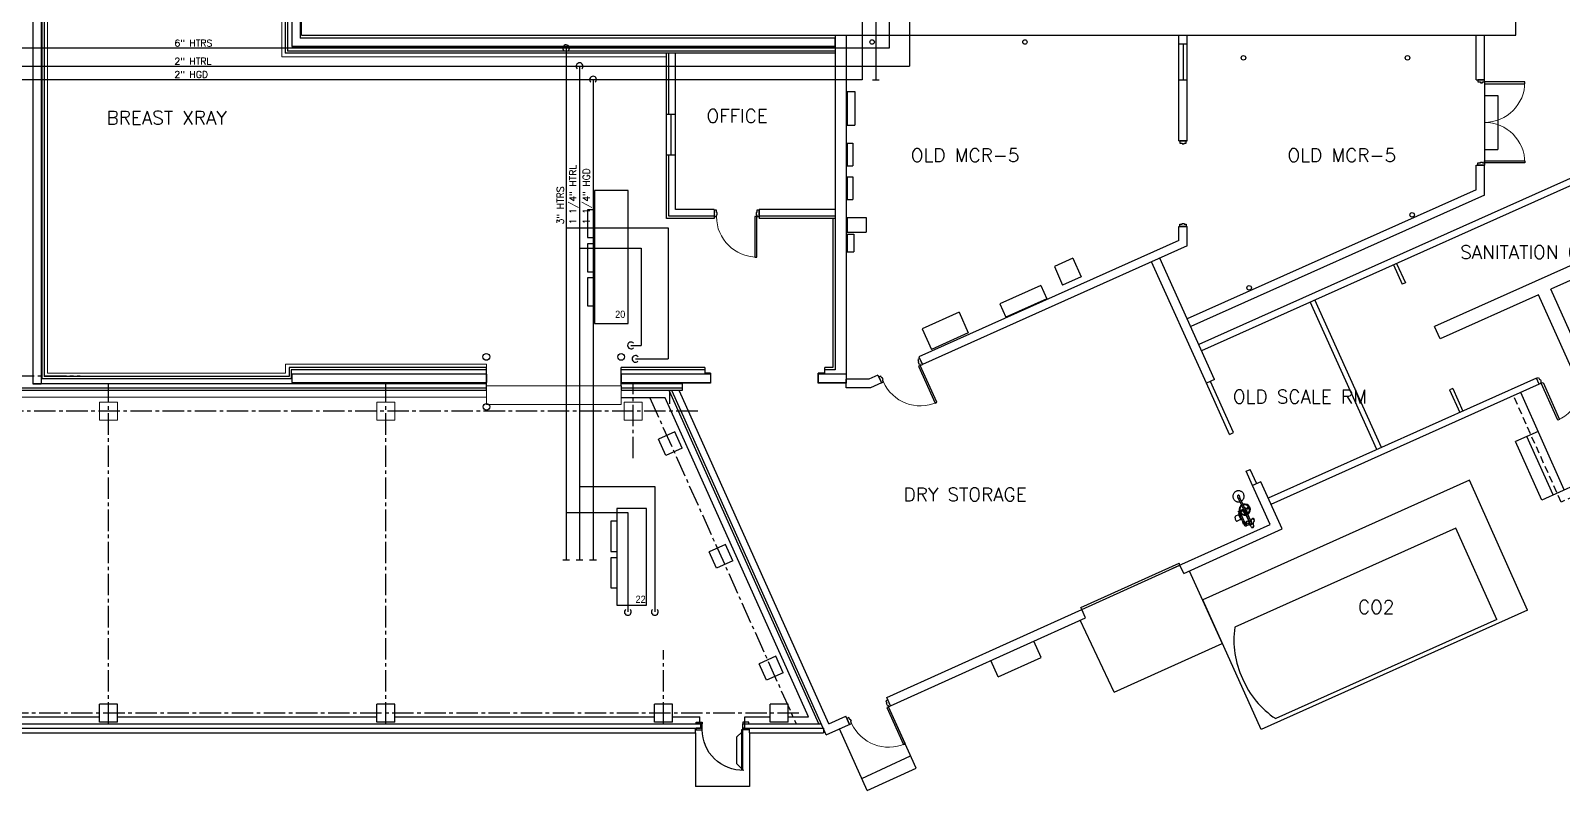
# Model space of a CAD drawing. Header units: inches. Extents: x -578 to 4567, y -980 to 6106.
# Drawn here: x 1168 to 2530, y 435 to 1111 of the extents above; entities that cross this region are included whole.
import ezdxf
from ezdxf.enums import TextEntityAlignment as Align

# ---------------------------------------------------------------- set-up
doc = ezdxf.new("R2010")
doc.units = ezdxf.units.IN
doc.header["$LTSCALE"] = 25.4
doc.header["$MEASUREMENT"] = 0
doc.linetypes.add('CENTER2', pattern=[1.125, 0.75, -0.125, 0.125, -0.125])
doc.linetypes.add('HIDDEN', pattern=[0.375, 0.25, -0.125])
doc.layers.get('0').update_dxf_attribs({"linetype": 'CONTINUOUS', "lineweight": 20})
doc.layers.add('A-AMONIA', color=7, linetype='CONTINUOUS', true_color=0x920ef1)
doc.layers.add('A-EVAPS', color=30, linetype='CONTINUOUS', true_color=0xff7f00)
for name, color, linetype in [('A-COL-GRID', 8, 'CENTER2'), ('A-DEMO', 1, 'CONTINUOUS'), ('A-RAIL', 2, 'CONTINUOUS'), ('A-ROOMNAME', 6, 'CONTINUOUS'), ('A-WALL-CMU', 30, 'CONTINUOUS'), ('A-WALL-IMP', 6, 'CONTINUOUS')]:
    doc.layers.add(name, color=color, linetype=linetype)
for name, color, linetype, lineweight in [('A-COLUMNS', 6, 'CONTINUOUS', 20), ('A-CURB', 13, 'CONTINUOUS', 20), ('A-DOOR', 1, 'CONTINUOUS', 20)]:
    doc.layers.add(name, color=color, linetype=linetype, lineweight=lineweight)
doc.styles.add('3-32', font='arial.ttf', dxfattribs={"width": 0.9, "height": 0.09375})
doc.styles.add('ROMANS', font='romans')
doc.styles.add('SIMPLEX', font='simplex')

# ---------------------------------------------------------------- blocks, each defined once
blk = doc.blocks.new('DOOR 72')
at = {"color": 0}
for p, q in [((-5.75, 2), (-5.75, 0)), ((0, 2), (-5.75, 2)), ((0, 0), (0, 2)), ((0, 0), (0, -1.75)), ((36, 0), (0, 0)), ((36, -1.75), (36, 0)), ((-5.75, 0), (-3.625, 0)), ((-3.625, 0), (-3.625, -0.625)), ((-3.625, -0.625), (-1.75, -0.625)), ((-1.75, 0), (0, 0)), ((-1.75, -0.625), (-1.75, 0)), ((0, -1.75), (36, -1.75)), ((-5.75, -72), (-3.625, -72)), ((-5.75, -74), (-5.75, -72)), ((0, -74), (-5.75, -74)), ((-3.625, -71.375), (-1.75, -71.375)), ((-3.625, -72), (-3.625, -71.375)), ((-1.75, -71.375), (-1.75, -72)), ((-1.75, -72), (0, -72)), ((0, -72), (0, -70.25)), ((0, -70.25), (36, -70.25)), ((36, -72), (0, -72)), ((0, -72), (0, -74)), ((36, -70.25), (36, -72))]:
    blk.add_line(p, q, dxfattribs=at)
at = {"color": 0, "lineweight": 15}
for centre, start, end in [((0, 0), 270, 0), ((0, -72), 0, 90)]:
    blk.add_arc(centre, 36, start, end, dxfattribs=at)
blk = doc.blocks.new('DOOR')
at = {"color": 0}
for p, q in [((-1.75, 0), (-1.75, 36)), ((-1.75, 36), (0, 36)), ((0, 36), (0, 0)), ((-38, -5.75), (-38, 0)), ((-38, 0), (-36, 0)), ((-36, 0), (-36, -1.75)), ((0, 0), (-1.75, 0)), ((0, -1.75), (0, 0)), ((0, 0), (2, 0)), ((2, 0), (2, -5.75)), ((-36, -5.75), (-38, -5.75)), ((-36, -1.75), (-35.375, -1.75)), ((-36, -3.625), (-36, -5.75)), ((-35.375, -3.625), (-36, -3.625)), ((-35.375, -1.75), (-35.375, -3.625)), ((-0.625, -1.75), (0, -1.75)), ((-0.625, -3.625), (-0.625, -1.75)), ((0, -3.625), (-0.625, -3.625)), ((0, -5.75), (0, -3.625)), ((2, -5.75), (0, -5.75))]:
    blk.add_line(p, q, dxfattribs=at)
at = {"color": 0, "lineweight": 15}
blk.add_arc((0, 0), 36, 90, 180, dxfattribs=at)
blk = doc.blocks.new('DOOR COOLER')
blk.add_line((0, -1.1), (-35.9, -1.1))
at = {"lineweight": -3}
blk.add_line((5.5, -37.5), (1.5, -37.5), dxfattribs=at)
for points in [[(-36, 0), (0, 0), (0, -1.1)], [(-34.2, -1.1), (-30.2, -5.1), (-6.2, -5.1), (-2.2, -1.1)]]:
    blk.add_lwpolyline(points)
for points in [[(0, 5.5), (0, 0), (1.5, 0), (1.5, 5.5)], [(1.5, 1.5), (1.5, 0), (5.5, 0), (5.5, 1.5)], [(7, 5.5), (7, 0), (5.5, 0), (5.5, 5.5)], [(0, -41.5), (0, -36), (1.5, -36), (1.5, -41.5)], [(5.5, -36), (5.5, -37.5), (1.5, -37.5), (1.5, -36)], [(7, -41.5), (7, -36), (5.5, -36), (5.5, -41.5)]]:
    blk.add_lwpolyline(points, close=True)
blk.add_arc((0, 0), 36, 178.2931, 270.0001)
blk = doc.blocks.new('15410016')
for points in [[(-4.9, 3.9, 0), (-5, 4.4, 0), (-5.1, 4.9, 0), (-5.3, 5.3, 0), (-5.6, 5.8, 0), (-5.9, 6.2, 0), (-6.2, 6.5, 0), (-6.5, 6.9, 0), (-6.9, 7.2, 0), (-7.4, 7.4, 0), (-7.8, 7.6, 0), (-8.3, 7.8, 0), (-8.7, 7.9, 0), (-9.2, 8, 0), (-9.7, 8.1, 0), (-10.2, 8, 0), (-10.7, 8, 0), (-11.2, 7.8, 0), (-11.6, 7.7, 0), (-12.1, 7.5, 0), (-12.5, 7.2, 0), (-12.9, 6.9, 0), (-13.3, 6.6, 0), (-13.6, 6.2, 0), (-13.9, 5.8, 0), (-14.2, 5.4, 0), (-14.4, 5, 0), (-14.5, 4.5, 0), (-14.7, 4, 0), (-14.7, 3.6, 0), (-14.8, 3.1, 0), (-14.7, 2.6, 0), (-14.7, 2.1, 0), (-14.5, 1.6, 0), (-14.4, 1.1, 0), (-14.2, 0.7, 0), (-13.9, 0.3, 0), (-13.6, -0.1, 0), (-13.3, -0.5, 0), (-12.9, -0.8, 0), (-12.5, -1.1, 0), (-12.1, -1.4, 0), (-11.6, -1.6, 0), (-11.2, -1.7, 0), (-10.7, -1.8, 0), (-10.2, -1.9, 0), (-9.7, -1.9, 0), (-9.2, -1.9, 0), (-8.7, -1.8, 0), (-8.3, -1.7, 0), (-7.8, -1.5, 0), (-7.3, -1.3, 0), (-6.9, -1, 0), (-6.5, -0.7, 0), (-6.2, -0.4, 0), (-5.9, 0, 0), (-5.6, 0.4, 0), (-5.3, 0.8, 0), (-5.1, 1.2, 0), (-5, 1.7, 0), (-4.9, 2.2, 0)], [(-9.4, 3.9, 0), (-9.4, 4, 0), (-9.5, 4, 0), (-9.6, 4, 0), (-9.7, 4, 0), (-9.8, 4, 0), (-9.9, 4, 0), (-10, 4, 0), (-10, 4, 0), (-10.1, 4, 0), (-10.2, 3.9, 0), (-10.3, 3.9, 0), (-10.4, 3.8, 0), (-10.4, 3.8, 0), (-10.5, 3.7, 0), (-10.5, 3.6, 0), (-10.6, 3.6, 0), (-10.6, 3.5, 0), (-10.7, 3.4, 0), (-10.7, 3.3, 0), (-10.7, 3.2, 0), (-10.7, 3.1, 0), (-10.7, 3.1, 0), (-10.7, 3, 0), (-10.7, 2.9, 0), (-10.7, 2.8, 0), (-10.7, 2.7, 0), (-10.6, 2.6, 0), (-10.6, 2.5, 0), (-10.5, 2.5, 0), (-10.5, 2.4, 0), (-10.4, 2.3, 0), (-10.3, 2.3, 0), (-10.3, 2.2, 0), (-10.2, 2.2, 0), (-10.1, 2.2, 0), (-10, 2.1, 0), (-9.9, 2.1, 0), (-9.9, 2.1, 0), (-9.8, 2.1, 0), (-9.7, 2.1, 0), (-9.6, 2.1, 0), (-9.5, 2.1, 0), (-9.4, 2.2, 0), (-9.3, 2.2, 0)], [(-9.8, 3.9, 0), (-9.8, 3.9, 0), (-9.9, 3.9, 0), (-10, 3.9, 0), (-10.1, 3.9, 0), (-10.2, 3.8, 0), (-10.2, 3.8, 0), (-10.3, 3.7, 0), (-10.4, 3.7, 0), (-10.4, 3.6, 0), (-10.5, 3.6, 0), (-10.5, 3.5, 0), (-10.6, 3.4, 0), (-10.6, 3.3, 0), (-10.6, 3.2, 0), (-10.6, 3.2, 0), (-10.6, 3.1, 0), (-10.6, 3, 0), (-10.6, 2.9, 0), (-10.6, 2.8, 0), (-10.6, 2.7, 0), (-10.5, 2.7, 0), (-10.5, 2.6, 0), (-10.4, 2.5, 0), (-10.4, 2.4, 0), (-10.3, 2.4, 0), (-10.2, 2.3, 0), (-10.2, 2.3, 0), (-10.1, 2.3, 0), (-10, 2.2, 0), (-9.9, 2.2, 0), (-9.8, 2.2, 0), (-9.8, 2.2, 0)], [(-9.4, 3.9, 0), (-9.8, 3.9, 0)], [(-9.8, 2.2, 0), (-9.3, 2.2, 0)], [(-8.3, 3.9, 0), (-9.4, 3.9, 0)], [(-8.3, 3.9, 0), (-9.4, 3.9, 0)], [(-8.3, 2.2, 0), (-9.3, 2.2, 0)], [(-8.3, 2.2, 0), (-9.3, 2.2, 0)], [(-8.3, 2.3, 0), (-8.3, 4, 0)], [(-8.2, 4, 0), (-8.3, 4, 0)], [(-8.2, 4, 0), (-8.3, 4, 0)], [(-8.3, 2.3, 0), (-8.3, 4, 0)], [(-8.3, 2.2, 0), (-8.3, 2.3, 0)], [(-8.3, 2.2, 0), (-8.3, 2.3, 0)], [(-8.2, 2.1, 0), (-8.3, 2.1, 0)], [(-8.2, 2.1, 0), (-8.3, 2.1, 0)], [(-8.1, 2.3, 0), (-8.1, 4, 0)], [(-8.1, 2.3, 0), (-8.1, 4, 0)], [(4.4, 3.7, 0), (-8.1, 3.7, 0)], [(-8.1, 2.3, 0), (-8.1, 2.5, 0)], [(-8.1, 2.3, 0), (-8.1, 2.5, 0)], [(-8.1, 2.3, 0), (-8.1, 2.5, 0)], [(-8.1, 2.3, 0), (-8.1, 2.5, 0)], [(4.4, 2.4, 0), (-8.1, 2.4, 0)], [(-8.1, 2.2, 0), (-8.1, 2.3, 0)], [(-8.1, 2.2, 0), (-8.1, 2.3, 0)], [(2.1, 1.5, 0), (2.1, 1.3, 0)], [(2.1, 1.5, 0), (6.5, 1.5, 0)], [(2.1, 1.3, 0), (6.5, 1.3, 0)], [(2.4, 3.7, 0), (2.4, 4.8, 0)], [(2.4, 1.5, 0), (2.4, 2.4, 0)], [(2.4, 1.5, 0), (2.4, 1.6, 0)], [(2.4, 0.9, 0), (2.4, 1.3, 0)], [(2.4, -3, 0), (2.4, 1.3, 0)], [(2.5, 5, 0), (2.5, 5, 0)], [(2.5, 1.8, 0), (2.5, 1.8, 0)], [(2.5, 0.7, 0), (2.5, 0.7, 0)], [(2.7, 4.8, 0), (2.7, 3.7, 0)], [(2.7, 2.4, 0), (2.7, 1.5, 0)], [(2.7, 1.5, 0), (2.7, 1.6, 0)], [(2.7, 0.9, 0), (2.7, 1.3, 0)], [(2.7, 1.3, 0), (2.7, 1, 0)], [(2.7, 0.9, 0), (2.7, -3, 0)], [(2.8, 5.9, 0), (2.8, 6.1, 0)], [(2.8, 0, 0), (2.8, 0.2, 0)], [(3, 5.5, 0), (3, 3.7, 0)], [(3, 2.4, 0), (3, 1.5, 0)], [(3, 1.3, 0), (3, 0.6, 0)], [(3.5, 5.5, 0), (3.5, 3.7, 0)], [(3.5, 2.4, 0), (3.5, 1.5, 0)], [(3.5, 1.3, 0), (3.5, 1, 0)], [(3.5, 0.6, 0), (3.5, 1.3, 0)], [(3.8, 5.9, 0), (3.8, 6, 0)], [(3.8, 0, 0), (3.8, 0.2, 0)], [(4.4, 4.2, 0), (5.5, 4.2, 0)], [(4.4, 4.2, 0), (4.4, 2, 0)], [(5.5, 3.6, 0), (4.4, 3.6, 0)], [(5.5, 2.5, 0), (4.4, 2.5, 0)], [(4.4, 2, 0), (5.5, 2, 0)], [(6.6, 4.3, 0), (5.5, 4.3, 0)], [(5.5, 4.3, 0), (5.5, 1.8, 0)], [(5.5, 3.7, 0), (6.6, 3.7, 0)], [(5.5, 2.5, 0), (6.6, 2.5, 0)], [(5.5, 1.8, 0), (6.6, 1.8, 0)], [(5.9, 1.8, 0), (5.9, 1.5, 0)], [(6.2, 1.8, 0), (6.2, 1.5, 0)], [(6.5, 1.5, 0), (6.5, 1.3, 0)], [(6.6, 1.8, 0), (6.6, 4.3, 0)], [(6.6, 4.2, 0), (7.8, 4.2, 0)], [(7.8, 3.6, 0), (6.6, 3.6, 0)], [(7.8, 2.5, 0), (6.6, 2.5, 0)], [(6.6, 2, 0), (7.8, 2, 0)], [(7.8, 4.2, 0), (7.8, 2, 0)], [(14.6, 3.7, 0), (7.8, 3.7, 0)], [(14.6, 2.4, 0), (7.8, 2.4, 0)], [(14.6, 3.8, 0), (8.2, 3.8, 0)], [(14.6, 2.3, 0), (8.2, 2.3, 0)], [(15.7, 6.5, 0), (15.6, 6.6, 0), (15.6, 6.7, 0), (15.5, 6.8, 0), (15.4, 6.9, 0), (15.3, 6.9, 0), (15.2, 7, 0), (15.1, 7, 0), (15, 7.1, 0), (14.8, 7.1, 0), (14.7, 7.1, 0), (14.6, 7.1, 0), (14.5, 7.1, 0), (14.3, 7.1, 0), (14.2, 7.1, 0), (14.1, 7, 0), (14, 7, 0), (13.9, 6.9, 0), (13.8, 6.8, 0), (13.7, 6.7, 0), (13.6, 6.6, 0), (13.6, 6.5, 0), (13.5, 6.4, 0), (13.5, 6.3, 0), (13.4, 6.2, 0), (13.4, 6.1, 0), (13.4, 6, 0), (13.4, 5.8, 0), (13.4, 5.7, 0), (13.4, 5.6, 0), (13.4, 5.5, 0), (13.5, 5.4, 0), (13.5, 5.3, 0)], [(14.6, 2.3, 0), (14.6, 4, 0)], [(14.6, 4, 0), (14.8, 4, 0)], [(14.6, 4, 0), (14.8, 4, 0)], [(14.6, 2.3, 0), (14.6, 4, 0)], [(14.6, 2.3, 0), (14.6, 2.5, 0)], [(14.6, 2.3, 0), (14.6, 2.5, 0)], [(14.6, 2.3, 0), (14.6, 2.5, 0)], [(14.6, 2.3, 0), (14.6, 2.5, 0)], [(14.6, 2.2, 0), (14.6, 2.3, 0)], [(14.6, 2.2, 0), (14.6, 2.3, 0)], [(14.6, 2.1, 0), (14.8, 2.1, 0)], [(14.6, 2.1, 0), (14.8, 2.1, 0)], [(14.8, 2.3, 0), (14.8, 4, 0)], [(14.8, 2.3, 0), (14.8, 4, 0)], [(14.8, 3.9, 0), (15.8, 3.9, 0)], [(14.8, 3.9, 0), (15.8, 3.9, 0)], [(14.8, 2.2, 0), (14.8, 2.3, 0)], [(14.8, 2.2, 0), (14.8, 2.3, 0)], [(14.8, 2.2, 0), (15.8, 2.2, 0)], [(14.8, 2.2, 0), (15.8, 2.2, 0)], [(15.3, 1.4, 0), (15.3, 1.6, 0)], [(17, 1.6, 0), (15.3, 1.6, 0)], [(17, 1.4, 0), (15.3, 1.4, 0)], [(15.4, 1.6, 0), (15.4, 2.2, 0)], [(15.5, 1.1, 0), (15.5, 1.4, 0)], [(15.7, 1.1, 0), (15.5, 1.1, 0)], [(15.7, 1.1, 0), (16.9, 1.1, 0)], [(15.7, -1.2, 0), (15.7, 1.1, 0)], [(15.8, 2.2, 0), (15.9, 2.2, 0), (16, 2.1, 0), (16.1, 2.1, 0), (16.2, 2.1, 0), (16.3, 2.1, 0), (16.3, 2.1, 0), (16.4, 2.1, 0), (16.5, 2.1, 0), (16.6, 2.2, 0), (16.7, 2.2, 0), (16.8, 2.2, 0), (16.8, 2.3, 0), (16.9, 2.3, 0), (17, 2.4, 0), (17, 2.5, 0), (17.1, 2.5, 0), (17.1, 2.6, 0), (17.2, 2.7, 0), (17.2, 2.8, 0), (17.2, 2.9, 0), (17.2, 3, 0), (17.2, 3.1, 0), (17.2, 3.1, 0), (17.2, 3.2, 0), (17.2, 3.3, 0), (17.2, 3.4, 0), (17.1, 3.5, 0), (17.1, 3.6, 0), (17, 3.6, 0), (17, 3.7, 0), (16.9, 3.8, 0), (16.8, 3.8, 0), (16.8, 3.9, 0), (16.7, 3.9, 0), (16.6, 4, 0), (16.5, 4, 0), (16.4, 4, 0), (16.4, 4, 0), (16.3, 4, 0), (16.2, 4, 0), (16.1, 4, 0), (16, 4, 0), (15.9, 4, 0), (15.8, 3.9, 0)], [(15.8, 3.9, 0), (16.2, 3.9, 0)], [(16.2, 2.2, 0), (15.8, 2.2, 0)], [(16.2, 2.2, 0), (16.3, 2.2, 0), (16.4, 2.2, 0), (16.5, 2.2, 0), (16.6, 2.3, 0), (16.7, 2.3, 0), (16.7, 2.3, 0), (16.8, 2.4, 0), (16.9, 2.4, 0), (16.9, 2.5, 0), (17, 2.6, 0), (17, 2.7, 0), (17.1, 2.7, 0), (17.1, 2.8, 0), (17.1, 2.9, 0), (17.1, 3, 0), (17.1, 3.1, 0), (17.1, 3.2, 0), (17.1, 3.2, 0), (17.1, 3.3, 0), (17.1, 3.4, 0), (17, 3.5, 0), (17, 3.6, 0), (16.9, 3.6, 0), (16.9, 3.7, 0), (16.8, 3.7, 0), (16.7, 3.8, 0), (16.7, 3.8, 0), (16.6, 3.9, 0), (16.5, 3.9, 0), (16.4, 3.9, 0), (16.3, 3.9, 0), (16.2, 3.9, 0)], [(17.7, 3.9, 0), (16.7, 3.9, 0)], [(17.7, 2.2, 0), (16.7, 2.2, 0)], [(16.9, 1.1, 0), (17.1, 1.1, 0)], [(16.9, -1.2, 0), (16.9, 1.1, 0)], [(17.2, 1.6, 0), (17, 1.6, 0)], [(17.2, 1.4, 0), (17, 1.4, 0)], [(17.1, 1.6, 0), (17.1, 2.2, 0)], [(17.1, 1.1, 0), (17.1, 1.4, 0)], [(17.2, 1.4, 0), (17.2, 1.6, 0)], [(17.7, 4, 0), (17.7, 3.8, 0)], [(17.9, 4, 0), (17.7, 4, 0)], [(17.7, 3.8, 0), (17.7, 2.2, 0)], [(17.9, 2.1, 0), (17.7, 2.1, 0)], [(17.9, 4, 0), (17.9, 3.8, 0)], [(17.9, 3.8, 0), (17.9, 2.2, 0)], [(19.5, 1.8, 0), (19.6, 1.8, 0), (19.7, 1.8, 0), (19.9, 1.9, 0), (20, 1.9, 0), (20.1, 2, 0), (20.2, 2, 0), (20.3, 2.1, 0), (20.4, 2.2, 0), (20.5, 2.3, 0), (20.5, 2.4, 0), (20.6, 2.5, 0), (20.7, 2.6, 0), (20.7, 2.7, 0), (20.7, 2.8, 0), (20.7, 2.9, 0), (20.8, 3.1, 0), (20.7, 3.2, 0), (20.7, 3.3, 0), (20.7, 3.4, 0), (20.7, 3.5, 0), (20.6, 3.7, 0), (20.5, 3.8, 0), (20.5, 3.9, 0), (20.4, 3.9, 0), (20.3, 4, 0), (20.2, 4.1, 0), (20.1, 4.2, 0), (20, 4.2, 0), (19.9, 4.3, 0), (19.7, 4.3, 0), (19.6, 4.3, 0), (19.5, 4.3, 0)], [(4.3, -3.1, 0), (4.1, -3.1, 0)], [(4.3, -1.8, 0), (4.3, -1.9, 0)], [(4.3, -1.9, 0), (4.3, -3, 0)], [(4.3, -3.1, 0), (4.3, -3, 0)], [(4.4, -3.1, 0), (4.3, -3.1, 0)], [(4.4, -1.8, 0), (4.4, -1.9, 0)], [(4.4, -1.8, 0), (4.4, -3.1, 0), (5.1, -3.1, 0), (5.1, -1.8, 0), (4.5, -1.8, 0)], [(4.4, -1.9, 0), (4.4, -3, 0)], [(4.4, -1.9, 0), (4.4, -3, 0)], [(4.4, -1.9, 0), (4.4, -3, 0)], [(4.4, -2.1, 0), (5.1, -2.1, 0)], [(4.4, -2.7, 0), (5.1, -2.7, 0)], [(4.4, -3.1, 0), (4.4, -3, 0)], [(4.4, -3.1, 0), (4.4, -3, 0)], [(4.4, -3.1, 0), (4.4, -3, 0)], [(5.1, -1.6, 0), (5.1, -3.4, 0), (6.2, -3.4, 0), (6.2, -1.4, 0), (5.5, -1.4, 0)], [(5.1, -2, 0), (6.2, -2, 0)], [(5.1, -2.9, 0), (6.2, -2.9, 0)], [(5.2, -4, 0), (5.2, -6.8, 0)], [(5.4, -3.4, 0), (5.4, -3.8, 0)], [(5.4, -3.8, 0), (9.6, -3.8, 0)], [(8.9, -8.1, 0), (5.8, -7.5, 0)], [(5.9, -3.4, 0), (5.9, -3.8, 0)], [(6.2, -2.1, 0), (6.9, -2.1, 0)], [(6.2, -2.7, 0), (6.9, -2.7, 0)], [(6.9, -1.8, 0), (12.6, -1.8, 0)], [(6.9, -1.8, 0), (6.9, -3, 0)], [(6.9, -3, 0), (12.6, -3, 0)], [(9.8, -4, 0), (9.8, -7.3, 0)], [(12.6, -2.1, 0), (13.3, -2.1, 0)], [(12.6, -2.7, 0), (13.3, -2.7, 0)], [(13.3, -1.9, 0), (14.4, -1.9, 0)], [(13.3, -2.9, 0), (14.4, -2.9, 0)], [(14.4, -2.1, 0), (15.1, -2.1, 0)], [(14.4, -2.7, 0), (15.1, -2.7, 0)], [(15.1, -1.7, 0), (15.2, -1.7, 0)], [(15.1, -1.8, 0), (15.1, -1.9, 0)], [(15.1, -3, 0), (15.1, -1.8, 0)], [(15.1, -3.1, 0), (15.1, -3, 0)], [(15.1, -3.1, 0), (15.2, -3.1, 0)], [(15.2, -1.8, 0), (15.4, -1.8, 0)], [(15.2, -1.8, 0), (15.2, -1.9, 0)], [(15.2, -3, 0), (15.2, -1.8, 0)], [(15.2, -3.1, 0), (15.2, -3, 0)], [(15.4, -3.1, 0), (15.2, -3.1, 0)], [(15.6, -1.2, 0), (15.7, -1.2, 0)], [(15.6, -1.2, 0), (15.6, -1.3, 0)], [(15.6, -1.4, 0), (15.7, -1.4, 0)], [(15.6, -1.4, 0), (15.6, -1.6, 0)], [(15.7, -1.2, 0), (16.8, -1.2, 0)], [(15.7, -1.2, 0), (16.8, -1.2, 0)], [(15.7, -1.2, 0), (16.8, -1.2, 0)], [(15.7, -1.4, 0), (16.8, -1.4, 0)], [(16.9, -1.2, 0), (16.8, -1.2, 0)], [(16.9, -1.2, 0), (16.8, -1.2, 0)], [(16.9, -1.2, 0), (16.8, -1.2, 0)], [(16.9, -1.4, 0), (16.8, -1.4, 0)], [(16.9, -1.4, 0), (16.9, -1.6, 0)], [(17, -1.2, 0), (17, -1.3, 0)]]:
    blk.add_polyline3d(points)
for points in [[(6.2, -1.8, 0), (6.9, -1.8, 0), (6.9, -3.1, 0)], [(6.2, -1.8, 0), (6.9, -3.1, 0), (6.2, -3.1, 0)], [(12.6, -1.8, 0), (13.3, -1.8, 0), (13.3, -3.1, 0)], [(12.6, -1.8, 0), (13.3, -3.1, 0), (12.6, -3.1, 0)], [(13.3, -1.4, 0), (14.4, -1.4, 0), (14.4, -3.4, 0)], [(13.3, -1.4, 0), (14.4, -3.4, 0), (13.3, -3.4, 0)], [(14.4, -1.8, 0), (15.1, -1.8, 0), (15.1, -3.1, 0)], [(14.4, -1.8, 0), (15.1, -3.1, 0), (14.4, -3.1, 0)]]:
    blk.add_polyline3d(points, close=True)
for centre, radius in [((-1, 4.2), 0.023), ((-1, 1.9), 0.023), ((-0.6, 0.8), 0.023), ((-0.6, 5.3), 0.023), ((0.1, 6.2), 0.023), ((1.1, 6.9), 0.023), ((2.1, 7.4), 0.023), ((3.3, 7.5), 0.023), ((4.4, 7.4), 0.023), ((5.5, 6.9), 0.023), ((6.4, 6.2), 0.023), ((7.1, 5.3), 0.023), ((7.1, 0.8), 0.023), ((7.6, 4.2), 0.023), ((7.6, 1.9), 0.023), ((14.3, 6.5), 0.219), ((20.3, 3.1), 0.219), ((0.1, -0.1), 0.023), ((1.1, -0.8), 0.023), ((2.1, -1.2), 0.023), ((3.3, -1.4), 0.023), ((4.4, -1.2), 0.023), ((5.5, -0.8), 0.023), ((6.4, -0.1), 0.023), ((14.3, -0.4), 0.219)]:
    blk.add_circle(centre, radius)
for centre, radius, start, end in [((-8.3, 4), 0.063, 91.9999, 179.9999), ((-8.3, 4), 0.063, 91.9999, 179.9999), ((-8.3, 2.2), 0.063, 180.0001, 268.0001), ((-8.3, 2.2), 0.063, 180.0001, 268.0001), ((-8.2, 4), 0.063, 0.0001, 88.0001), ((-8.2, 4), 0.063, 0.0001, 88.0001), ((-8.2, 2.2), 0.063, 271.9999, 359.9999), ((-8.2, 2.2), 0.063, 271.9999, 359.9999), ((3.3, 3.1), 5, 7.5563, 172.4437), ((3.3, 3.1), 5, 187.5563, 259.8864), ((3.3, 3.1), 4.84, 7.8011, 172.1989), ((3.3, 3.1), 4.84, 187.8011, 259.5571), ((3.3, 3.1), 4.69, 8.0633, 171.9367), ((3.3, 3.1), 4.69, 188.0633, 259.2043), ((3.3, 3.1), 4.31, 14.6592, 171.2303), ((3.3, 3.1), 4.31, 188.7698, 258.2527), ((3.3, 3.1), 1.41, 128.6442, 152.1197), ((3.3, 3.1), 1.41, 128.6442, 152.1197), ((3.3, 3.1), 1.41, 207.881, 231.3565), ((2.5, 4.8), 0.136, 90, 180), ((2.5, 1.6), 0.136, 90, 180), ((2.5, 0.9), 0.136, 180, 270), ((2.5, 4.8), 0.136, 360, 450), ((2.5, 1.6), 0.136, 360, 450), ((2.5, 0.9), 0.136, 270, 360), ((3.3, 3.1), 1.41, 100.2416, 115.5203), ((3.3, 3.1), 1.41, 100.2416, 115.5203), ((3.3, 3.1), 4.84, 262.816, 352.1988), ((3.3, 3.1), 5, 263.0413, 352.4437), ((3.3, 3.1), 4.69, 262.5749, 351.9367), ((3.3, 3.1), 4.31, 261.9252, 345.5362), ((3.3, 3.1), 1.41, 244.4798, 256.561), ((3.3, 3.1), 1.41, 244.4797, 259.7584), ((3.2, 6.1), 0.492, 133.4974, 156.3656), ((3.2, 6.1), 0.469, 156.3695, 179.8108), ((3.2, 5.9), 0.46, 131.6117, 154.9976), ((3.2, 5.9), 0.403, 155.0004, 180.0004), ((3.2, 6.1), 0.469, 179.8089, 184.5116), ((3.2, 5.9), 0.403, 179.9996, 204.9996), ((3.2, 5.9), 0.46, 205.0005, 228.3865), ((3.2, 0.2), 0.46, 131.6334, 155.0148), ((3.2, 0.2), 0.404, 155.0154, 180.0005), ((3.2, 0.2), 0.404, 179.9995, 204.9846), ((3.2, 0.3), 0.46, 204.9852, 228.3666), ((3.2, 0.1), 0.472, 173.4218, 179.9969), ((3.2, 0.1), 0.472, 180.0021, 203.2769), ((3.3, 6.1), 0.512, 111.4004, 133.5022), ((3.2, 5.8), 0.51, 110.2015, 131.615), ((3.2, 6), 0.51, 228.3824, 249.7959), ((3.2, 0.2), 0.509, 110.2134, 131.6337), ((3.3, 6), 0.537, 89.8086, 111.3971), ((3.3, 5.8), 0.572, 90.0009, 110.2013), ((3.3, 5.8), 0.185, 107.5459, 127.36), ((3.2, 5.9), 0.146, 127.3699, 151.5269), ((3.2, 5.9), 0.106, 151.5202, 179.9966), ((3.2, 5.9), 0.106, 180.0007, 208.4771), ((3.2, 5.9), 0.146, 208.4792, 232.6362), ((3.3, 5.9), 0.185, 232.632, 252.446), ((3.3, 6), 0.572, 249.8015, 270.002), ((3.3, 0.1), 0.571, 89.9998, 110.2129), ((3.3, 0.2), 0.185, 107.5531, 127.3672), ((3.2, 0.2), 0.146, 127.3656, 151.5227), ((3.2, 0.3), 0.106, 151.5221, 179.9985), ((3.2, 0.3), 0.106, 180.0018, 208.4781), ((3.2, 0.3), 0.146, 208.4767, 232.6337), ((3.3, 0.3), 0.185, 232.6328, 252.4469), ((3.3, 5.8), 0.235, 90.0045, 107.5571), ((3.3, 6), 0.235, 252.4429, 269.9955), ((3.3, 0.2), 0.235, 89.9998, 107.5524), ((3.3, 0.4), 0.235, 252.4468, 269.9994), ((3.3, 6), 0.537, 68.2194, 89.808), ((3.3, 5.8), 0.572, 69.7987, 89.9991), ((3.3, 5.8), 0.185, 52.64, 72.4541), ((3.3, 5.8), 0.235, 72.4429, 89.9955), ((3.3, 5.9), 0.185, 287.554, 307.368), ((3.3, 6), 0.235, 270.0045, 287.5571), ((3.3, 6), 0.572, 269.998, 290.1985), ((3.3, 0.1), 0.571, 69.7871, 90.0002), ((3.3, 0.2), 0.185, 52.6328, 72.4469), ((3.3, 0.2), 0.235, 72.4476, 90.0002), ((3.3, 0.3), 0.185, 287.5531, 307.3672), ((3.3, 0.4), 0.235, 270.0006, 287.5532), ((3.3, 5.9), 0.146, 28.4731, 52.6301), ((3.3, 5.9), 0.106, 331.5229, 359.9993), ((3.3, 5.9), 0.106, 0.0034, 28.4798), ((3.3, 5.9), 0.146, 307.3638, 331.5208), ((3.3, 0.2), 0.146, 28.4773, 52.6344), ((3.3, 0.3), 0.106, 331.5219, 359.9982), ((3.3, 0.3), 0.106, 0.0015, 28.4779), ((3.3, 0.3), 0.146, 307.3663, 331.5233), ((3.3, 6.1), 0.512, 46.1175, 68.2193), ((3.3, 5.8), 0.51, 48.3865, 69.8001), ((3.3, 6), 0.51, 290.2025, 311.6161), ((3.3, 3.1), 1.41, 38.1426, 79.7576), ((3.3, 3.1), 1.41, 38.1426, 79.7576), ((3.3, 3.1), 1.41, 280.2419, 321.8569), ((3.3, 3.1), 1.41, 280.2419, 321.8569), ((3.3, 0.2), 0.509, 48.3663, 69.7866), ((3.3, 6.1), 0.492, 23.2525, 46.1207), ((3.3, 5.9), 0.46, 24.9999, 48.3858), ((3.3, 5.9), 0.46, 311.616, 335.0019), ((3.3, 0.2), 0.46, 24.9852, 48.3666), ((3.3, 0.3), 0.46, 311.6334, 335.0148), ((3.3, 6.1), 0.469, 359.8082, 383.2494), ((3.4, 5.9), 0.403, 359.9996, 384.9996), ((3.4, 5.9), 0.403, 335.0004, 360.0004), ((3.4, 0.2), 0.404, 359.9995, 384.9846), ((3.4, 0.2), 0.404, 335.0154, 360.0005), ((3.3, 0.1), 0.472, 336.726, 360.0008), ((3.3, 6.1), 0.469, 351.8613, 359.8092), ((3.3, 0.1), 0.472, 0.0031, 3.6151), ((4, 7.1), 0.187, 79.8223, 90.0071), ((14.6, 0.3), 1.25, 149.9748, 325.1475), ((9.8, 3.1), 4.38, 11.5518, 30.0256), ((9.8, 3.1), 4.37, 329.9779, 348.5628), ((14.6, 4), 0.063, 91.9999, 179.9999), ((14.6, 4), 0.063, 91.9999, 179.9999), ((14.6, 2.2), 0.063, 180.0001, 268.0001), ((14.6, 2.2), 0.063, 180.0001, 268.0001), ((14.8, 4), 0.063, 0.0001, 88.0001), ((14.8, 4), 0.063, 0.0001, 88.0001), ((14.8, 2.2), 0.063, 271.9999, 359.9999), ((14.8, 2.2), 0.063, 271.9999, 359.9999), ((15.3, 1.6), 0.063, 90.0274, 178.0274), ((15.3, 1.5), 0.063, 181.9726, 269.9726), ((19.5, 8.7), 4.38, 209.9758, 270.0247), ((19.5, -2.6), 4.38, 89.9753, 126.9404), ((17.2, 1.6), 0.063, 2.0181, 90.0181), ((17.2, 1.5), 0.063, 269.9819, 357.9819), ((17.7, 4), 0.063, 92.0045, 180.0044), ((17.7, 2.2), 0.063, 180.0001, 268.0001), ((17.9, 4), 0.063, 359.9956, 447.9955), ((17.9, 2.2), 0.063, 271.9999, 359.9999), ((2.5, -3), 0.136, 180, 270), ((2.5, -3), 0.136, 270, 360), ((4.1, -1.6), 1.48, 198.449, 270), ((3.2, 0.1), 0.492, 203.2751, 226.0813), ((3.2, 0.3), 0.509, 228.3663, 249.7866), ((3.3, 0.1), 0.508, 226.082, 248.2554), ((3.3, 0.4), 0.571, 249.7868, 270), ((3.3, 0.1), 0.528, 248.254, 269.9997), ((3.3, 0.4), 0.571, 270, 290.2132), ((3.3, 0.1), 0.528, 269.9997, 291.7454), ((3.3, 0.3), 0.509, 290.2134, 311.6337), ((3.3, 0.1), 0.508, 291.7462, 313.9196), ((3.3, 0.1), 0.492, 313.9187, 336.7249), ((4.3, -3.1), 0.0453, 180.0013, 268.0012), ((4.4, -3.1), 0.0453, 271.9988, 359.9987), ((4.4, -3.1), 0.0453, 271.9988, 359.9987), ((4.4, -3.1), 0.0453, 271.9988, 359.9987), ((5.4, -4), 0.188, 90, 180), ((5.9, -6.8), 0.75, 180, 260.0015), ((9, -7.3), 0.75, 260.0018, 360.0002), ((9.6, -4), 0.188, 360, 450), ((15.1, -1.8), 0.0453, 91.9857, 179.9856), ((15.1, -3.1), 0.0453, 180.0144, 268.0143), ((15.2, -1.8), 0.0453, 0.0144, 88.0143), ((15.2, -3.1), 0.0453, 271.9857, 359.9856), ((15.4, -1.6), 1.48, 269.5814, 359.9998), ((15.4, -1.6), 0.18, 269.9984, 359.9984), ((15.6, -1.2), 0.0453, 89.957, 177.9569), ((15.6, -1.3), 0.0453, 182.0431, 270.043), ((16.9, -1.2), 0.0452, 1.9798, 89.9797), ((16.9, -1.2), 0.0452, 1.9798, 89.9797), ((16.9, -1.2), 0.0452, 1.9798, 89.9797), ((16.9, -1.3), 0.0452, 270.0203, 358.0202)]:
    blk.add_arc(centre, radius, start, end)

msp = doc.modelspace()

# ---------------------------------------------------------------- linework, layer by layer
at = {"layer": 'A-AMONIA'}
for p, q in [((1644.584589, 1095.543349), (1644.584589, 640.124983)), ((1656.584589, 1079.543349), (1656.584589, 640.124983)), ((1668.584589, 1067.543349), (1668.584589, 640.124983)), ((1644.584589, 935.617528), (1735.571813, 935.617528)), ((1735.571813, 935.617528), (1735.571813, 819.092397)), ((1656.584589, 917.617528), (1711.571813, 917.617528)), ((1711.571813, 917.617528), (1711.571813, 831.092397)), ((1702.382486, 831.092397), (1711.571813, 831.092397)), ((1706.382486, 819.092397), (1735.571813, 819.092397)), ((1656.584589, 705.471457), (1723.571813, 705.471457)), ((1723.571813, 705.471457), (1723.571813, 593.946326)), ((1644.584589, 682.471457), (1699.571813, 682.471457)), ((1699.571813, 682.471457), (1699.571813, 593.946326)), ((1647.584589, 640.124983), (1641.584589, 640.124983)), ((1659.584589, 640.124983), (1653.584589, 640.124983)), ((1671.584589, 640.124983), (1665.584589, 640.124983))]:
    msp.add_line(p, q, dxfattribs=at)
for points in [[(2164.607407, 1181.470274), (1908.229222, 1181.470274), (1908.229222, 1067.543349), (687.534043, 1067.543349)], [(1920.229222, 1169.470274), (1920.229222, 1067.543349)], [(2188.607407, 1157.470274), (1932.229222, 1157.470274), (1932.229222, 1095.543349), (687.534043, 1095.543349)], [(1950.229222, 1145.470274), (1950.229222, 1079.543349)], [(687.534043, 1079.543349), (1950.229222, 1079.543349)], [(1917.229222, 1067.543349), (1923.229222, 1067.543349)]]:
    msp.add_lwpolyline(points, dxfattribs=at)
for centre, start, end in [((1644.584589, 1095.543349), 309.571002217, 227.623133034), ((1656.584589, 1079.543349), 309.571002217, 227.623133034), ((1668.584589, 1067.543349), 309.571002217, 227.623133034), ((1702.382486, 831.092397), 39.571002217, 317.623133034), ((1706.382486, 819.092397), 39.571002217, 317.623133034), ((1699.571813, 593.946326), 129.571002217, 47.623133034), ((1723.571813, 593.946326), 129.571002217, 47.623133034)]:
    msp.add_arc(centre, 3, start, end, dxfattribs=at)
at = {"layer": 'A-COL-GRID'}
for p, q in [((495, 804), (1212.208305, 804)), ((1237.25, 494.5), (1237.25, 796.448289)), ((1484.25, 494.5), (1484.25, 796.448289)), ((1704.25, 730.668629), (1704.25, 796.448289)), ((1736.75, 790.5), (1736.75, 779.189836)), ((1719.165079, 784.5), (1849.314687, 494.5)), ((1761.744987, 772.5), (477.074944, 772.5)), ((1731.25, 494.5), (1731.25, 559.921491)), ((1851.837139, 504), (477.074944, 504))]:
    msp.add_line(p, q, dxfattribs=at)
at = {"layer": 'A-COLUMNS'}
for p, q in [((1229.25, 764.5), (1229.25, 780.5)), ((1245.25, 780.5), (1229.25, 780.5)), ((1245.25, 764.5), (1245.25, 780.5)), ((1492.25, 780.5), (1476.25, 780.5)), ((1476.25, 764.5), (1476.25, 780.5)), ((1492.25, 764.5), (1492.25, 780.5)), ((1712.25, 780.5), (1696.25, 780.5)), ((1696.25, 764.5), (1696.25, 780.5)), ((1712.25, 764.5), (1712.25, 780.5)), ((1245.25, 764.5), (1229.25, 764.5)), ((1492.25, 764.5), (1476.25, 764.5)), ((1712.25, 764.5), (1696.25, 764.5))]:
    msp.add_line(p, q, dxfattribs=at)
at = {"layer": 'A-CURB'}
for p, q in [((1391.5, 1620), (1391.5, 1088)), ((1183, 1444), (1183, 806.5)), ((1734, 1088), (1391.5, 1088)), ((1395, 806.5), (1183, 806.5)), ((1573.75, 814.5), (1395, 814.5)), ((1395, 814.5), (1395, 806.5)), ((1573.75, 811.5), (1573.75, 814.5)), ((1573.75, 785), (1573.75, 791)), ((1693.75, 784.5), (1693.75, 790.5)), ((1573.75, 785), (1131.5, 785))]:
    msp.add_line(p, q, dxfattribs=at)
at = {"layer": 'A-DEMO'}
for p, q in [((2190, 1013), (2190, 1107)), ((2197.5, 1013), (2197.5, 1107)), ((2815.456981, 1103.741752), (2207.743428, 831.865285)), ((2454.5, 1067.5), (2454.5, 1107)), ((2462, 1067.5), (2462, 1107)), ((1734, 944), (1734, 1091)), ((1736, 1036.5), (1736, 1091)), ((1742, 952), (1742, 1091)), ((2197.5, 1099), (2190, 1099)), ((2193.75, 1099), (2193.75, 1067)), ((2817.910815, 1098.266469), (2210.212741, 826.396927)), ((2197.5, 1067), (2190, 1067)), ((2454.5, 1067.5), (2462, 1067.5)), ((2462, 1065.5), (2462, 993.5)), ((1894.75, 1057), (1894.75, 1027)), ((1894.75, 1057), (1901.75, 1057)), ((1901.75, 1057), (1901.75, 1027)), ((2462, 1053.5), (2474, 1053.5)), ((2474, 1053.5), (2474, 1005.5)), ((1742, 1036.5), (1734, 1036.5)), ((1738, 1000.5), (1738, 1036.5)), ((1894.75, 1027), (1901.75, 1027)), ((1894.75, 1011), (1894.75, 991)), ((1894.75, 1011), (1899.75, 1011)), ((1899.75, 1011), (1899.75, 991)), ((2190, 1013), (2197.5, 1013)), ((2190.75, 1013), (2190.75, 1011)), ((2196.5, 1013), (2190.75, 1013)), ((2190.75, 1011), (2192.875, 1011)), ((2192.875, 1011), (2192.875, 1010.375)), ((2192.875, 1010.375), (2194.75, 1010.375)), ((2194.75, 1011), (2196.5, 1011)), ((2194.75, 1010.375), (2194.75, 1011)), ((2196.5, 1011), (2196.5, 1013)), ((1742, 1000.5), (1734, 1000.5)), ((1736, 946), (1736, 1000.5)), ((2462, 1005.5), (2474, 1005.5)), ((1894.75, 991), (1899.75, 991)), ((1894.75, 981), (1894.75, 961)), ((1894.75, 981), (1899.75, 981)), ((1899.75, 981), (1899.75, 961)), ((2454.5, 991.5), (2462, 991.5)), ((2454.5, 969.637328), (2454.5, 991.5)), ((2462, 964.776312), (2462, 991.5)), ((2454.5, 969.637328), (2197.457899, 854.642857)), ((1894.75, 961), (1899.75, 961)), ((2462, 964.776312), (2200.54454, 847.80741)), ((2680.533487, 965.598905), (2417.642575, 847.987816)), ((2685.433949, 954.645117), (2521.127129, 881.138187)), ((1776.5, 944), (1734, 944)), ((1776.5, 946), (1736, 946)), ((1776.5, 952), (1742, 952)), ((1776.5, 952), (1776.5, 945.660763)), ((1776.5, 945.660763), (1776.5, 944)), ((1816.5, 952), (1816.5, 945.660763)), ((1884, 952), (1816.5, 952)), ((1816.5, 946), (1816.5, 944)), ((1884, 946), (1816.5, 946)), ((1884, 944), (1816.5, 944)), ((1894.75, 945), (1911.75, 945)), ((1894.75, 945), (1894.75, 932)), ((1911.75, 945), (1911.75, 932)), ((1894.75, 932), (1911.75, 932)), ((1894.75, 930), (1900.75, 930)), ((1894.75, 930), (1894.75, 914.5)), ((1900.75, 930), (1900.75, 914.5)), ((2190, 937), (2197.5, 937)), ((2190, 924.491527), (2190, 937)), ((2190.75, 939), (2192.875, 939)), ((2190.75, 937), (2190.75, 939)), ((2196.5, 937), (2190.75, 937)), ((2192.875, 939.625), (2194.75, 939.625)), ((2192.875, 939), (2192.875, 939.625)), ((2194.75, 939.625), (2194.75, 939)), ((2194.75, 939), (2196.5, 939)), ((2196.5, 939), (2196.5, 937)), ((2197.5, 919.630511), (2197.5, 937.004)), ((1894.75, 914.5), (1900.75, 914.5)), ((2190, 924.491527), (1958.660987, 820.996002)), ((2197.5, 919.630511), (1961.723776, 814.149884)), ((2095.664162, 908.58021), (2079.23348, 901.229517)), ((2079.23348, 901.229517), (2086.584173, 884.798835)), ((2095.664162, 908.58021), (2103.014855, 892.149528)), ((2214.48898, 797.488359), (2165.748413, 905.425613)), ((2221.79155, 800.755353), (2173.050983, 908.692607)), ((2381.133826, 902.862921), (2388.904298, 885.524527)), ((2383.872274, 904.088037), (2391.642745, 886.749642)), ((2103.014855, 892.149528), (2086.584173, 884.798835)), ((2391.642745, 886.749642), (2388.904298, 885.524527)), ((2067.090702, 884.294259), (2030.578075, 867.959386)), ((2072.399536, 872.427656), (2035.886909, 856.092782)), ((2067.090702, 884.294259), (2072.399536, 872.427656)), ((2510.173341, 876.237725), (2422.543037, 837.034028)), ((2549.761341, 787.748403), (2510.173341, 876.237725)), ((2560.715129, 792.648865), (2521.127129, 881.138187)), ((1994.449737, 860.560525), (1961.588373, 845.859139)), ((1994.449737, 860.560525), (2002.617173, 842.304212)), ((2030.578075, 867.959386), (2035.886909, 856.092782)), ((2366.273711, 738.503716), (2307.010205, 869.744291)), ((2370.374954, 740.355689), (2311.111448, 871.596265)), ((1961.588373, 845.859139), (1969.755809, 827.602826)), ((2422.543037, 837.034028), (2417.642575, 847.987816)), ((2002.617173, 842.304212), (1969.755809, 827.602826)), ((1958.660987, 820.996002), (1961.723776, 814.149884)), ((1922.148361, 804.661128), (1913.964801, 801)), ((1922.148361, 804.661128), (1925.211149, 797.815011)), ((1869.592358, 494.5), (1736.75, 790.5)), ((1876.216989, 484.623593), (1738.942181, 790.5)), ((1878.419217, 494.370462), (1745.518723, 790.5)), ((1894, 793.5), (1894, 801)), ((1913.964801, 801), (1894, 801)), ((1915.565995, 793.5), (1894, 793.5)), ((1925.211149, 797.815011), (1915.565995, 793.5)), ((2221.79155, 800.755353), (2214.48898, 797.488359)), ((2235.066461, 751.918991), (2214.48898, 797.488359)), ((2238.712011, 753.565189), (2218.13453, 799.134557)), ((2508.300084, 802.064975), (2269.476215, 695.156422)), ((2510.750315, 796.588081), (2271.945527, 689.688065)), ((2433.734671, 792.835266), (2430.99601, 791.610627)), ((2430.99601, 791.610627), (2440.008732, 771.494274)), ((2433.734671, 792.835266), (2442.746906, 772.720001)), ((2510.750315, 796.588081), (2508.300084, 802.064975)), ((1732.866208, 784.5), (1693.75, 784.5)), ((1860.323066, 500.5), (1732.866208, 784.5)), ((2533.093192, 702.528048), (2494.311955, 789.254553)), ((1741.50117, 754.269124), (1726.903833, 747.717959)), ((1748.052334, 739.671787), (1741.50117, 754.269124)), ((2235.066461, 751.918991), (2238.712011, 753.565189)), ((2235.066461, 751.918991), (2238.712011, 753.565189)), ((2509.825058, 754.562593), (2489.741549, 745.581909)), ((2523.051438, 698.037706), (2499.783303, 750.072251)), ((1733.454997, 733.120623), (1726.903833, 747.717959)), ((1748.052334, 739.671787), (1733.454997, 733.120623)), ((2513.009684, 693.547364), (2489.741549, 745.581909)), ((2631.684962, 746.61504), (2513.009684, 693.547364)), ((2448.757966, 711.066024), (2211.449603, 604.836362)), ((2249.882248, 719.109046), (2253.527797, 720.755245)), ((2255.643942, 706.349623), (2249.882248, 719.109046)), ((2259.289492, 707.995822), (2253.527797, 720.755245)), ((2262.946512, 709.616618), (2255.643942, 706.349623)), ((2281.828093, 667.802865), (2262.946512, 709.616618)), ((2500.442782, 595.606378), (2448.757966, 711.066024)), ((2271.244597, 671.801567), (2255.643942, 706.349623)), ((2184.190823, 632.491226), (2271.244597, 671.801567)), ((2194.318625, 628.286749), (2281.828093, 667.802865)), ((2436.636889, 668.388987), (2239.863637, 580.304623)), ((2473.00012, 587.156509), (2436.636889, 668.388987)), ((1786.540425, 653.912433), (1771.943088, 647.361268)), ((1778.494253, 632.763931), (1771.943088, 647.361268)), ((1793.091589, 639.315096), (1786.540425, 653.912433)), ((1793.091589, 639.315096), (1778.494253, 632.763931)), ((2102.699295, 597.915439), (2190.192481, 637.424203)), ((2103.522394, 596.092664), (2191.01558, 635.601428)), ((2191.033461, 635.56183), (2190.192481, 637.424203)), ((2194.318625, 628.286749), (2191.026228, 635.577848)), ((2199.320216, 630.574722), (2228.441328, 565.755994)), ((2263.134419, 489.376716), (2211.449603, 604.836362)), ((1930.102638, 517.763169), (2103.54071, 596.052103)), ((1933.395009, 510.472059), (2106.833107, 588.761004)), ((2132.480072, 522.439643), (2102.228829, 586.722099)), ((2103.540275, 596.053067), (2102.699295, 597.915439)), ((2106.833107, 588.761004), (2103.54071, 596.052103)), ((2500.442782, 595.606378), (2263.134419, 489.376716)), ((2473.00012, 587.156509), (2276.226868, 499.072145)), ((2067.592527, 553.504555), (2061.007733, 568.086753)), ((2132.480072, 522.439643), (2228.441328, 565.755994)), ((1831.170232, 554.468075), (1816.572896, 547.91691)), ((1823.12406, 533.319574), (1816.572896, 547.91691)), ((1837.721397, 539.870738), (1831.170232, 554.468075)), ((2029.316865, 536.213699), (2022.732071, 550.795896)), ((2029.316865, 536.213699), (2067.592527, 553.504555)), ((1837.721397, 539.870738), (1823.12406, 533.319574)), ((1933.404128, 510.451932), (1930.102638, 517.763169)), ((1245.25, 512), (1229.25, 512)), ((1229.25, 496), (1229.25, 512)), ((1245.25, 496), (1245.25, 512)), ((1476.25, 496), (1476.25, 512)), ((1492.25, 512), (1476.25, 512)), ((1492.25, 496), (1492.25, 512)), ((1723.25, 496), (1723.25, 512)), ((1739.25, 512), (1723.25, 512)), ((1739.25, 496), (1739.25, 512)), ((1826.25, 496), (1826.25, 512)), ((1842.25, 512), (1826.25, 512)), ((1842.25, 496), (1842.25, 512)), ((1956.271102, 454.952771), (1931.578125, 509.636013)), ((502.5, 494.5), (1763.75, 494.5)), ((502.5, 490.5), (1763.75, 490.5)), ((998.25, 500.5), (1229.25, 500.5)), ((1245.25, 496), (1229.25, 496)), ((1245.25, 500.5), (1476.25, 500.5)), ((1492.25, 496), (1476.25, 496)), ((1492.25, 500.5), (1723.25, 500.5)), ((1739.25, 496), (1723.25, 496)), ((1739.25, 500.5), (1763.75, 500.5)), ((1759.715727, 486.535832), (1759.715727, 490.535832)), ((1763.75, 494.5), (1763.75, 500.5)), ((1803.75, 500.5), (1826.25, 500.5)), ((1803.75, 494.5), (1803.75, 500.5)), ((1803.75, 490.5), (1803.75, 494.5)), ((1803.75, 494.5), (1871.784539, 494.5)), ((1803.75, 490.5), (1873.579706, 490.5)), ((1807.715727, 486.5), (1807.715727, 490.5)), ((1842.25, 496), (1826.25, 496)), ((1842.25, 500.5), (1860.323066, 500.5)), ((1873.579706, 490.5), (1873.579706, 486.5)), ((1876.216989, 484.623593), (1898.793299, 494.7646)), ((1878.419217, 494.370462), (1893.683797, 501.220093)), ((1896.969627, 493.943537), (1893.683797, 501.220093)), ((495, 486.500253), (1759.715727, 486.535832)), ((1759.715727, 486.535832), (1759.715727, 438.535832)), ((1807.715727, 486.5), (1873.579706, 486.5)), ((1807.715727, 486.5), (1807.715727, 438.535832)), ((1912.527488, 435.191793), (1887.828285, 489.888821)), ((1907.719911, 445.838296), (1951.300573, 465.960139)), ((1912.527488, 435.191793), (1956.271102, 454.952771)), ((1807.715727, 438.535832), (1759.715727, 438.535832))]:
    msp.add_line(p, q, dxfattribs=at)
at = {"layer": 'A-DEMO', "linetype": 'HIDDEN'}
for p, q in [((2530.304783, 691.635824), (2487.860864, 786.341709)), ((2611.638194, 728.005346), (2530.304783, 691.635824))]:
    msp.add_line(p, q, dxfattribs=at)
at = {"layer": 'A-DEMO'}
for centre in [(1917, 1101), (2053, 1101), (2247.5, 1087), (2393.5, 1087), (2397.63901, 947.239002), (2252.563592, 882.33574)]:
    msp.add_circle(centre, 2, dxfattribs=at)
for centre, start, end in [((2318.797438, 568.788133), 171.699080348, 205.363972245), ((2320.217803, 565.615155), 202.866805685, 236.531697582)]:
    msp.add_arc(centre, 79.769509, start, end, dxfattribs=at)
at = {"layer": 'A-DOOR'}
for p, q in [((1573.75, 795), (1693.75, 795)), ((1573.75, 778.5), (1573.75, 791)), ((1693.75, 790.5), (1693.75, 778.5)), ((1693.75, 778.5), (1573.75, 778.5))]:
    msp.add_line(p, q, dxfattribs=at)
at = {"layer": 'A-EVAPS'}
for p, q in [((1669.836215, 951.874102), (1663.737122, 951.874102)), ((1663.737122, 951.874102), (1663.737122, 927.044227)), ((1663.737122, 927.044227), (1669.836215, 927.044227)), ((1669.836215, 921.488836), (1663.737122, 921.488836)), ((1663.737122, 921.488836), (1663.737122, 896.658961)), ((1663.737122, 896.658961), (1669.836215, 896.658961)), ((1669.836215, 891.103569), (1663.737122, 891.103569)), ((1663.737122, 891.103569), (1663.737122, 866.273694)), ((1663.737122, 866.273694), (1669.836215, 866.273694)), ((1689.65165, 674.627552), (1684.552556, 674.627552)), ((1684.552556, 674.627552), (1684.552556, 647.797676)), ((1684.552556, 647.797676), (1689.65165, 647.797676)), ((1689.65165, 642.242285), (1684.552556, 642.242285)), ((1684.552556, 642.242285), (1684.552556, 615.41241)), ((1684.552556, 615.41241), (1689.65165, 615.41241))]:
    msp.add_line(p, q, dxfattribs=at)
for points in [[(1669.836215, 968.819072), (1669.836215, 850.708054), (1699.943424, 850.708054), (1699.943424, 968.819072)], [(1689.65165, 685.846769), (1689.65165, 599.846769), (1716.15165, 599.846769), (1716.15165, 685.846769)]]:
    msp.add_lwpolyline(points, close=True, dxfattribs=at)
at = {"layer": 'A-RAIL'}
for centre in [(1573.617802, 820.874694), (1693.617802, 820.874694), (1573.75, 776.5)]:
    msp.add_circle(centre, 3, dxfattribs=at)
at = {"layer": 'A-WALL-CMU'}
for p, q in [((1409, 1107), (1409, 1641)), ((1400.5, 1629.5), (1400.5, 1097)), ((1408, 1629.5), (1408, 1104.5)), ((1170, 1444), (1170, 797)), ((1177.5, 1444), (1177.5, 797)), ((2490, 1107), (2490, 1141)), ((1884, 1104.5), (1408, 1104.5)), ((1409, 1107), (2490, 1107)), ((1884, 1097), (1884, 1104.5)), ((1400.5, 1097), (1884, 1097)), ((1400.5, 805.5), (1400.5, 798)), ((1573.75, 805.5), (1400.5, 805.5)), ((1573.75, 805.5), (1573.75, 798)), ((1773, 805.5), (1693.75, 805.5)), ((1693.75, 805.5), (1693.75, 798)), ((1773, 805.5), (1773, 798)), ((1894, 805.5), (1869, 805.5)), ((1869, 805.5), (1869, 798)), ((1170, 797), (1177.5, 797)), ((1400.5, 798), (1573.75, 798)), ((1693.75, 798), (1773, 798)), ((1869, 798), (1894, 798))]:
    msp.add_line(p, q, dxfattribs=at)
at = {"layer": 'A-WALL-IMP'}
for p, q in [((1394.5, 1623), (1394.5, 1091)), ((1396.5, 1625), (1396.5, 1093)), ((1400.5, 1629.5), (1400.5, 1097)), ((1170, 1444), (1170, 797)), ((1178, 1444), (1178, 801.5)), ((1180, 1444), (1180, 803.5)), ((1884, 1107), (1884, 809.5)), ((1894, 1107), (1894, 797.5)), ((1884, 1091), (1394.5, 1091)), ((1884, 1093), (1396.5, 1093)), ((1884, 1097), (1400.5, 1097)), ((1882, 944), (1882, 811.5)), ((1398, 811.5), (1398, 803.5)), ((1573.75, 811.5), (1398, 811.5)), ((1573.75, 809.5), (1400, 809.5)), ((1400, 809.5), (1400, 801.5)), ((1573.75, 791), (1573.75, 811.5)), ((1768, 811.5), (1693.75, 811.5)), ((1693.75, 809.5), (1693.75, 811.5)), ((1693.75, 795), (1693.75, 809.5)), ((1768, 809.5), (1693.75, 809.5)), ((1768, 811.5), (1768, 806.5)), ((1773, 806.5), (1768, 806.5)), ((1773, 806.5), (1773, 797.5)), ((1869, 797.5), (1869, 806.5)), ((1875, 806.5), (1869, 806.5)), ((1875, 806.5), (1875, 811.5)), ((1882, 811.5), (1875, 811.5)), ((1884, 809.5), (1875, 809.5)), ((1573.75, 793), (1131.5, 793)), ((1573.75, 791), (1131.5, 791)), ((1573.75, 797), (1170, 797)), ((1400, 801.5), (1178, 801.5)), ((1398, 803.5), (1180, 803.5)), ((1748, 797), (1693.75, 797)), ((1693.75, 795), (1693.75, 791)), ((1748, 793), (1693.75, 793)), ((1748, 791), (1693.75, 791)), ((1773, 797.5), (1748, 797.5)), ((1748, 797.5), (1748, 791)), ((1894, 797.5), (1869, 797.5))]:
    msp.add_line(p, q, dxfattribs=at)

# ---------------------------------------------------------------- block references
at = {"layer": 'A-DEMO'}
msp.add_blockref('DOOR 72', (2462, 1065.5), dxfattribs=at)
at = {"layer": 'A-DEMO', "xscale": -1}
for name, p, rotation in [('DOOR', (1814.5, 945.660763), 180), ('DOOR', (1959.898145, 813.33314), 204.1025969752019), ('DOOR', (1931.582403, 509.626512), 204.3751789652197), ('DOOR COOLER', (1801.81, 488.999952), 270)]:
    msp.add_blockref(name, p, dxfattribs=dict(at, rotation=rotation))
at = {"layer": 'A-DEMO'}
for name, p, rotation in [('DOOR 72', (2578.298675, 826.807596), 294.1025969751992), ('15410016', (2244.46104, 686.651324), 294.9165866806123)]:
    msp.add_blockref(name, p, dxfattribs=dict(at, rotation=rotation))

# ---------------------------------------------------------------- texts
at = {"layer": 'A-AMONIA', "char_height": 6, "attachment_point": 4, "style": 'ROMANS'}
for s, insert in [('6" HTRS', (1296.007388, 1100.08184)), ('2" HTRL', (1296.007388, 1083.931417)), ('2" HGD', (1296.007388, 1072.191507))]:
    msp.add_mtext(s, dxfattribs=dict(at, insert=insert))
at = {"layer": 'A-AMONIA', "char_height": 6, "attachment_point": 4, "rotation": 90, "style": 'ROMANS'}
for s, insert in [('\\A1;1 1/4" HTRL', (1651.646753, 938.865212)), ('\\A1;1 1/4" HGD', (1663.646753, 938.865212)), ('3" HTRS', (1639.496329, 938.865212))]:
    msp.add_mtext(s, dxfattribs=dict(at, insert=insert))
at = {"layer": 'A-DEMO', "style": 'SIMPLEX'}
for s, p in [('OFFICE', (1796.839769, 1035.296841)), ('OLD MCR-5', (1999.78992, 1000.353663)), ('OLD MCR-5', (2335.026013, 1000.353663)), ('SANITATION CHEMICAL STORAGE', (2566.165323, 914.065516)), ('OLD SCALE RM', (2297.780415, 785.475583)), ('DRY STORAGE', (1999.78992, 698.473665)), ('CO2', (2365.650931, 598.294601))]:
    msp.add_text(s, height=12, dxfattribs=at).set_placement(p, align=Align.MIDDLE)
at = {"layer": 'A-EVAPS', "char_height": 6.48, "attachment_point": 1, "style": '3-32'}
for s, insert in [('20', (1688.256463, 862.031053)), ('22', (1706.40851, 608.457011))]:
    msp.add_mtext_dynamic_manual_height_columns(s, width=15.63978886, gutter_width=32.4, heights=[0], dxfattribs=dict(at, insert=insert))
at = {"layer": 'A-ROOMNAME', "style": 'SIMPLEX'}
msp.add_text('BREAST XRAY', height=12, dxfattribs=at).set_placement((1289.094316, 1033.661901), align=Align.MIDDLE)

doc.saveas('drawing.dxf')
